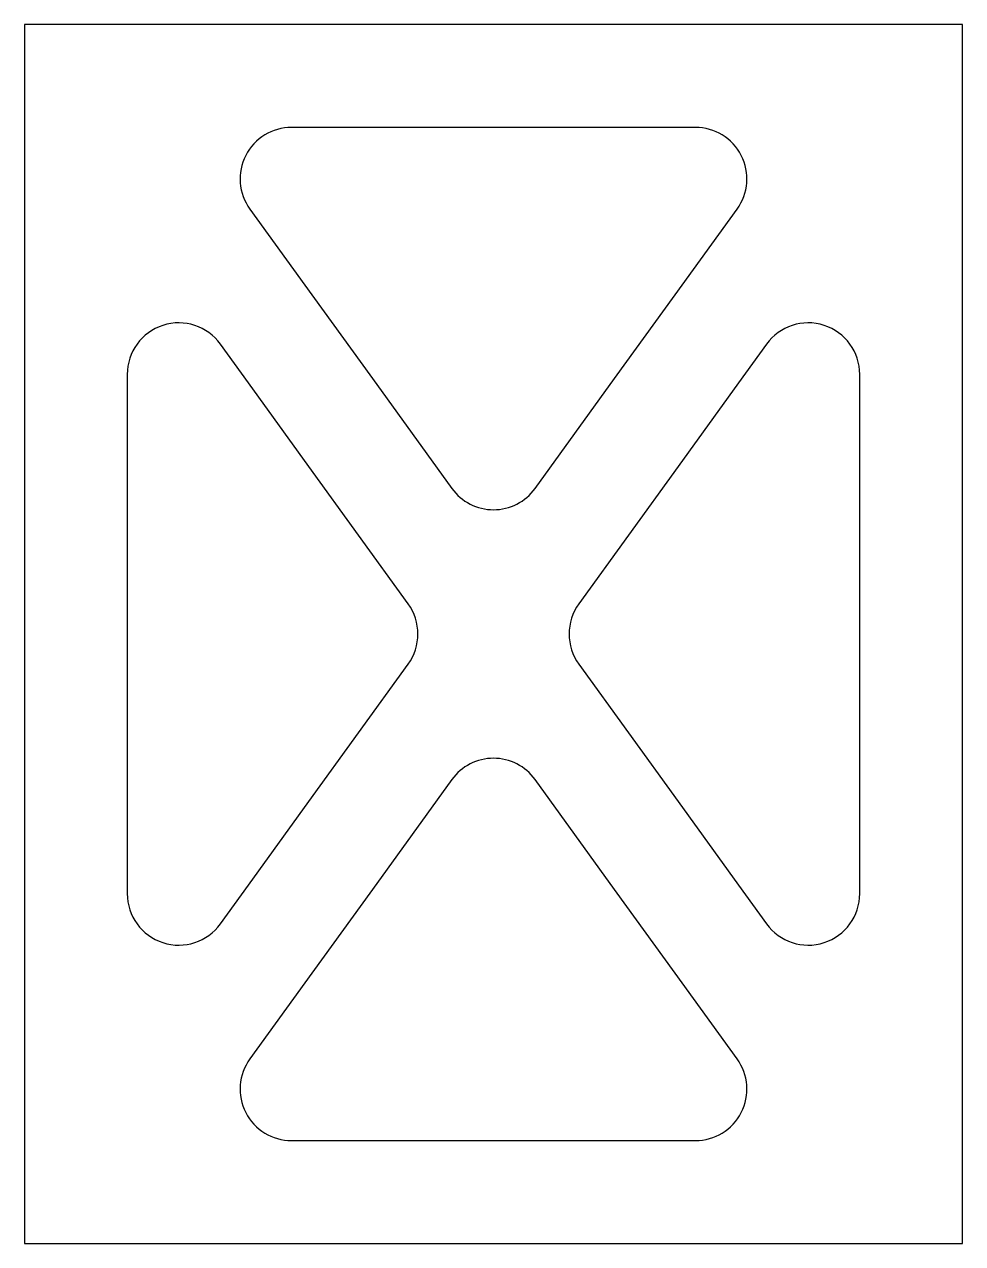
# Model space of a CAD drawing. Header units: metres. Extents: x 0 to 182, y 0 to 237.
import ezdxf

# ---------------------------------------------------------------- set-up
doc = ezdxf.new("R2010")
doc.units = ezdxf.units.M

msp = doc.modelspace()

# ---------------------------------------------------------------- linework, layer by layer
at = {"layer": 'PARAMETRIX'}
for p, q in [((33.1416, 236.7544), (0, 236.7544)), ((0, 236.7544), (0, 0)), ((149.1416, 236.7544), (33.1416, 236.7544)), ((182.2832, 236.7544), (149.1416, 236.7544)), ((182.2832, 0), (182.2832, 236.7544)), ((86.4375, 216.7544), (51.9131, 216.7544)), ((95.8457, 216.7544), (86.4375, 216.7544)), ((130.3701, 216.7544), (95.8457, 216.7544)), ((43.8098, 200.8946), (55.8611, 184.2297)), ((126.4221, 184.2297), (138.4733, 200.8946)), ((55.8611, 184.2297), (67.6213, 167.9673)), ((114.6619, 167.9673), (126.4221, 184.2297)), ((43.5203, 167.1644), (38.1032, 174.6554)), ((144.18, 174.6554), (138.7629, 167.1644)), ((20, 168.7955), (20, 133.0134)), ((162.2832, 133.0134), (162.2832, 168.7955)), ((55.2805, 150.902), (43.5203, 167.1644)), ((67.6213, 167.9673), (83.0384, 146.6479)), ((99.2448, 146.6479), (114.6619, 167.9673)), ((138.7629, 167.1644), (127.0027, 150.902)), ((74.5633, 124.2371), (55.2805, 150.902)), ((127.0027, 150.902), (107.7199, 124.2371)), ((20, 133.0134), (20, 103.7411)), ((162.2832, 103.7411), (162.2832, 133.0134)), ((55.2805, 85.8524), (74.5633, 112.5174)), ((107.7199, 112.5174), (127.0027, 85.8524)), ((20, 103.7411), (20, 67.9589)), ((162.2832, 67.9589), (162.2832, 103.7411)), ((83.0384, 90.1065), (67.6213, 68.7872)), ((114.6619, 68.7872), (99.2448, 90.1065)), ((43.5203, 69.5901), (55.2805, 85.8524)), ((127.0027, 85.8524), (138.7629, 69.5901)), ((38.1032, 62.0991), (43.5203, 69.5901)), ((67.6213, 68.7872), (55.8611, 52.5248)), ((126.4221, 52.5248), (114.6619, 68.7872)), ((138.7629, 69.5901), (144.18, 62.0991)), ((55.8611, 52.5248), (43.8098, 35.8599)), ((138.4733, 35.8599), (126.4221, 52.5248)), ((51.9131, 20), (86.4375, 20)), ((86.4375, 20), (95.8457, 20)), ((95.8457, 20), (130.3701, 20)), ((0, 0), (33.1416, 0)), ((33.1416, 0), (149.1416, 0)), ((149.1416, 0), (182.2832, 0))]:
    msp.add_line(p, q, dxfattribs=at)
for centre, start, end in [((51.9131, 206.7544), 90, 215.8726), ((130.3701, 206.7544), 324.1274, 90), ((30, 168.7955), 35.8726, 180), ((152.2832, 168.7955), 360, 144.1274), ((91.1416, 152.5078), 215.8726, 324.1274), ((66.46, 118.3772), 324.1274, 35.8726), ((115.8231, 118.3772), 144.1274, 215.8726), ((91.1416, 84.2467), 35.8726, 144.1274), ((30, 67.9589), 180, 324.1274), ((152.2832, 67.9589), 215.8726, 360), ((51.9131, 30), 144.1274, 270), ((130.3701, 30), 270, 35.8726)]:
    msp.add_arc(centre, 10, start, end, dxfattribs=at)

doc.saveas('drawing.dxf')
